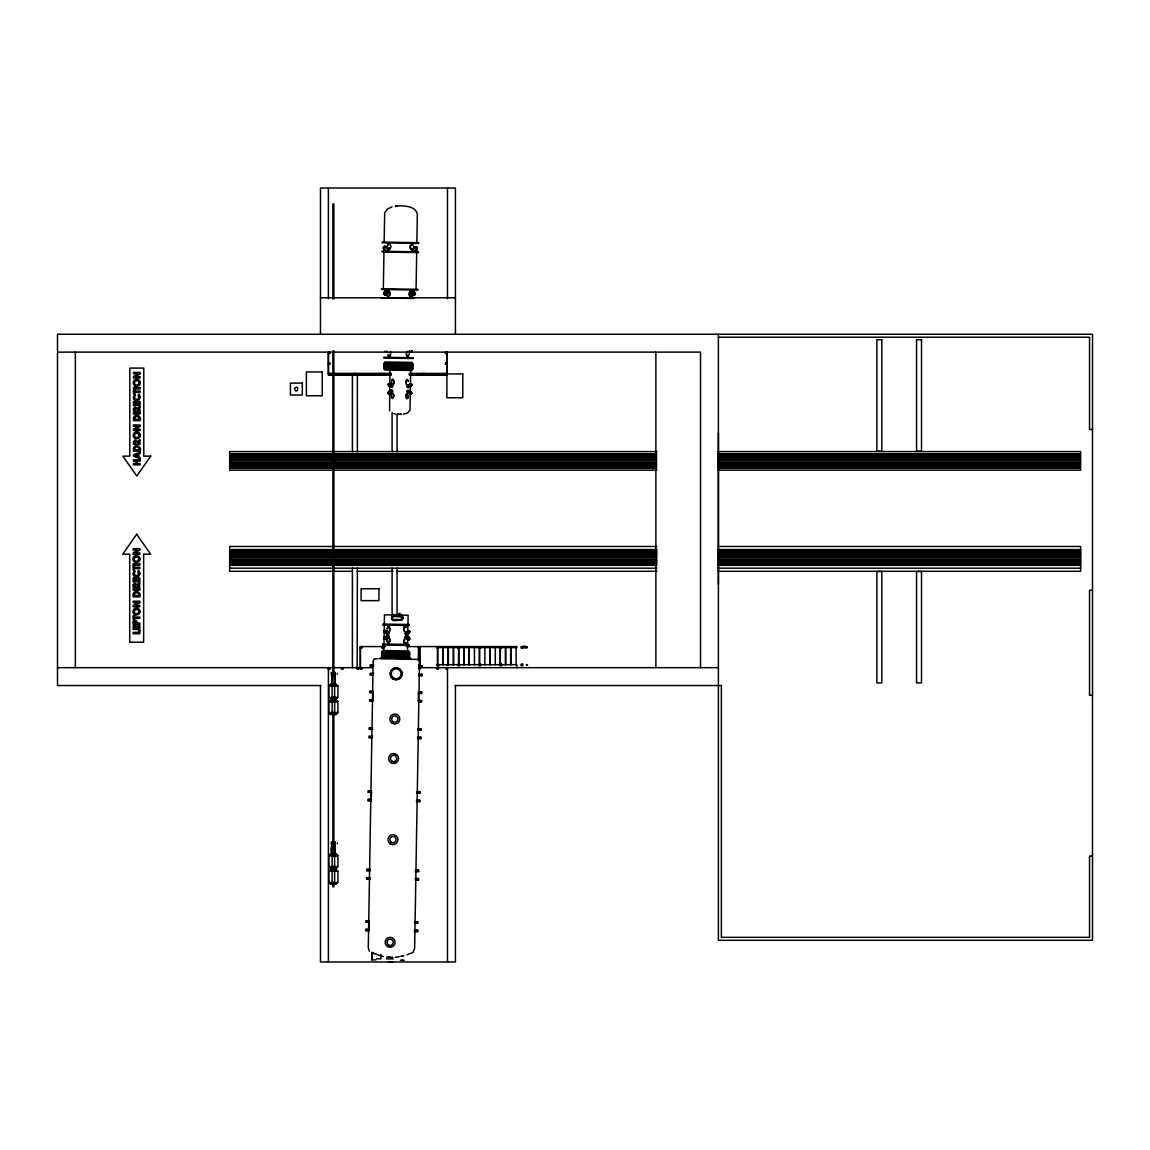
<?xml version="1.0" encoding="UTF-8"?>
<svg xmlns="http://www.w3.org/2000/svg" width="1150" height="1150" viewBox="0 0 1150 1150"><rect width="100%" height="100%" fill="white"/><g stroke="black" fill="none" stroke-linecap="round" stroke-linejoin="round"><path stroke-width="1.5" d="M360.367 667.676L360.367 646.587L385.466 646.587M437.719 664.7L437.719 647.579M438.466 647.579L438.466 646.587L438.466 648.068L436.971 648.068L436.971 646.587M442.923 664.7L442.923 647.579M443.181 664.7L443.181 647.579M448.141 664.7L448.141 647.579M448.385 664.7L448.385 647.579M453.344 664.7L453.344 647.579M453.589 664.7L453.589 647.579M458.562 664.7L458.562 647.579M458.807 664.7L458.807 647.579M463.766 664.7L463.766 647.579M464.011 664.7L464.011 647.579M468.97 664.7L468.97 647.579M469.229 664.7L469.229 647.579M474.433 664.7L474.433 647.579M479.449 664.599L480.154 665.289L479.306 664.944L479.306 647.335L480.154 646.976L479.449 647.68M479.636 664.7L479.651 647.579M484.854 664.7L484.854 647.579M489.814 664.7L489.814 647.579M490.058 664.7L490.058 647.579M495.276 664.7L495.276 647.579M500.236 664.7L500.236 647.579M500.48 664.599L501.184 665.289L500.336 664.944L500.336 647.335L501.184 646.976L500.48 647.68M505.439 664.7L505.439 647.579M505.698 664.7L505.698 647.579M510.658 664.7L510.658 647.579M510.902 664.7L510.902 647.579M516.106 664.7L516.106 647.579M516.853 667.676L516.853 664.7L437.474 664.7L437.474 647.579L516.853 647.579L516.853 646.587L406.511 646.587M387.981 637.071L390.051 639.544L388.858 643.037L387.291 642.102L386.961 639.285M390.037 628.504L389.562 631.58L387.938 632.644M366.577 930.753L366.591 929.272M366.721 922.329L366.735 920.834M367.454 879.161L367.468 877.68M367.598 870.737L367.612 869.242M368.776 800.788L368.805 799.293M368.92 792.35L368.949 790.855M369.854 737.783L369.883 736.288M369.998 729.344L370.027 727.864M370.473 701.069L370.501 699.574M370.616 692.631L370.645 691.15M370.918 674.906L370.947 673.411M371.062 666.468L371.091 664.973M369.107 929.804L369.236 921.869M371.378 796.663L371.45 791.89M373.017 700.12L373.146 692.185M375.878 959.905L371.766 959.833L371.896 952.329L372.945 952.947M371.838 959.833L372.025 952.459M383.338 288.736L383.956 252.022M384.129 242.104L384.704 212.779L387.493 208.984L392.006 206.899M383.856 650.569L384.474 614.848L408.121 615.25L407.503 650.972M389.864 370.099L389.606 410.838M380.909 954.327L380.909 958.856L376.668 958.784M389.936 641.413L389.965 639.271M410.708 370.458L409.975 410.277L407.33 413.094L403.42 414.173M416.07 289.297L416.688 252.583M416.861 242.664L417.349 214.13C415.481 206.008 404.771 205.792 398.044 205.893M418.327 700.896L418.456 692.947M416.933 931.615L416.947 930.12M417.076 923.177L417.091 921.696M417.809 880.023L417.824 878.528M417.953 871.585L417.967 870.104M419.132 801.636L419.161 800.156M419.276 793.198L419.304 791.717M420.21 738.631L420.239 737.15M420.354 730.207L420.382 728.712M420.828 701.931L420.857 700.436M420.972 693.493L421.001 691.998M421.274 675.754L421.302 674.274M421.418 667.316L421.446 665.836M409.213 353.726L407.934 357.348M331.66 712.382L330.395 712.727M332.379 712.439L332.364 712.756A1.509 1.064 -90 0 1 331.516 713.949L330.467 713.949A1.509 1.064 -90 0 1 329.59 712.756L329.561 712.439A2.142 1.509 -90 0 0 331.128 714.61L331.775 714.61A2.142 1.509 -90 0 0 333.299 712.468M334.377 702.133L334.406 701.802A1.509 1.064 90 0 1 335.239 700.623A1.509 1.064 90 0 1 335.757 700.839M336.389 712.554L335.11 712.439M334.276 713.949A1.509 1.064 90 0 1 333.73 713.532A1.509 1.064 90 0 0 334.305 713.949L336.274 713.949A1.509 1.064 90 0 0 337.108 712.756L337.166 712.439A2.142 1.509 90 0 1 335.627 714.61L334.952 714.61A2.142 1.509 90 0 1 333.428 712.468M334.377 856.046L334.406 855.715A1.509 1.064 90 0 1 335.239 854.536A1.509 1.064 90 0 1 335.915 854.953M335.11 856.175L336.404 856.175M391.287 394.507L391.402 397.598L392.639 398.619L394.148 395.37L392.351 392.351M408.106 395.629L407.732 397.584M408.494 395.614L407.948 398.403L406.496 398.734L405.648 394.752L407.747 392.897M389.146 384.804L390.626 386.529M331.876 675.151L332.019 684.034L331.876 675.151L334.851 675.151M334.305 675.151L335.196 675.151M334.65 675.151L334.851 683.934M331.89 853.516C335.685 829.926 326.068 857.656 334.851 853.473M334.305 844.689L335.196 844.689M406.137 642.606L405.246 644.532L403.952 643.598L404.628 638.926M335.124 702.003L336.418 702.003M406.496 380.837L406.338 383.007M406.022 642.447L405.217 644.187L404.096 643.31M387.004 628.705L388.01 626.635L389.62 627.167L389.433 631.336M387.147 628.834L388.053 626.98L389.476 627.454M406.927 351.196L406.209 354.646L407.201 357.291M331.617 866.554L330.395 866.64M336.375 866.64L335.168 866.64M390.209 354.703L388.772 355.925M421.403 373.793L421.403 374.584M422.194 374.584L422.194 373.793M361.459 668.768L360.769 668.064L361.675 668.969M387.32 245.353L387.866 244.145L389.721 243.843L391 246.244L390.094 249.205L388.125 249.593M387.723 245.755L388.125 244.864M393.544 396.506L392.092 397.555M390.267 247.581L388.801 249.033M333.888 843.741C334.161 841.038 331.329 844.617 333.888 843.741L333.859 712.971M410.521 246.129L411.039 245.252M393.645 383.194L392.668 384.229M334.751 853.573L334.679 844.689L331.904 844.689M404.599 638.566L403.521 642.332M410.809 385.882L409.659 386.759M404.469 625.945L403.506 629.309L404.599 631.637M412.677 248.946L411.312 249.234L410.392 247.293M408.437 355.954L407.416 356.241L406.726 354.401M375.834 953.982L374.914 953.738M407.919 385.092L406.396 384.689L405.749 381.671L406.784 379.299L408.652 380.765M388.082 291.324L387.464 291.697A2.573 1.567 -89 0 0 386.961 294.874M411.226 290.878L410.133 291.381A3.536 2.803 -89 0 0 409.256 295.723L411.125 297.146L412.591 295.78A3.536 2.156 -89 0 0 412.059 291.41M411.211 291.726L410.421 292.086A2.573 2.041 -89 0 0 409.774 295.262M390.598 390.899L389.347 392.783M330.539 701.658L331.646 702.003M330.539 855.571L331.66 856.089M419.118 665.433L419.118 664.441M419.118 668.912L419.118 667.92M526.973 646.774C527.534 649.261 526.829 644.474 521.87 646.774M406.999 954.788L412.979 952.416L414.632 948.448L419.52 661.394L417.407 659.381L379.974 658.734M411.757 296.082L410.349 296.053M410.866 290.231L413.109 290.274M400.861 956.369L401.522 956.196M401.465 956.211L402.96 955.88M387.996 296.757L389.893 295.392A3.536 2.803 -89 0 0 389.16 291.022L387.248 290.993A3.536 2.156 -89 0 0 386.357 293.796M402.931 955.894L403.837 955.65M394.622 762.191L395.528 761.961M390.037 946.234L391.503 945.875M404.714 625.974L406.079 627.613M334.305 683.934L335.196 683.934L335.326 672.52L331.401 672.52L331.401 675.05M393.53 615.997C384.359 626.52 419.621 615.667 393.53 615.997A1.984 1.984 0 0 0 391.503 617.952A1.984 1.984 0 0 0 393.458 619.965M387.996 632.284L388.757 632.155M396.994 206.238L397.224 206.022M392.366 379.974L393.789 380.995M395.284 957.318L399.251 956.742M397.21 206.195L395.327 206.411L397.196 206.022M334.535 698.352L334.305 698.309A1.509 1.064 90 0 1 333.529 697.418A1.509 1.064 90 0 0 334.276 698.309L336.303 698.309M331.617 700.58L330.424 700.623A1.509 1.064 -90 0 0 329.59 701.802L329.604 702.133A2.142 1.509 -90 0 1 330.798 699.991A6.799 4.801 -90 0 1 332.034 699.991A2.142 1.509 -90 0 1 333.256 702.104M334.305 700.623A1.509 1.064 90 0 0 333.931 700.839A1.509 1.064 90 0 1 334.276 700.623L336.303 700.623A1.509 1.064 90 0 1 337.137 701.802L337.166 702.133A2.142 1.509 90 0 0 335.886 699.991A6.799 4.801 90 0 0 334.65 699.991M335.211 854.536L336.303 854.536A1.509 1.064 90 0 1 337.137 855.715L337.166 856.046A2.142 1.509 90 0 0 335.886 853.918A6.799 4.801 90 0 0 334.693 853.918L334.305 853.473M334.276 867.862A1.509 1.064 90 0 1 333.888 867.632A1.509 1.064 90 0 0 334.305 867.862L335.34 867.862A1.509 1.064 90 0 0 335.728 867.632M329.647 871.068A1.509 1.064 -90 0 1 330.424 870.162L331.516 870.162A1.509 1.064 -90 0 1 332.293 871.068M335.139 870.133L336.303 870.162A1.509 1.064 90 0 1 337.079 871.068M334.276 883.488A1.509 1.064 90 0 1 333.5 882.582A1.509 1.064 90 0 0 334.305 883.488L336.303 883.488M396.348 206.123L395.974 206.166M399.855 414.244L400.861 414.216M399.841 414.431L401.221 414.216M398.978 613.453L400.257 613.439M398.949 615.092L400.272 615.077M401.767 960.322L403.046 960.307M320.462 297.793L455.429 297.793M718.391 337.223L1089.524 337.223L1089.524 429.511L1092.5 429.511M57.5 352.116L655.629 352.116M328.411 353.596L329.892 353.596L329.892 352.116M446.991 353.596L445.496 353.596L445.496 352.116M328.411 362.782L329.892 362.782L329.892 364.262L328.411 364.262M446.991 362.782L445.496 362.782L445.496 364.262L446.991 364.262M328.411 373.362L391.287 373.362M409.256 373.362L446.991 373.448L446.991 352.116L446.991 374.929L409.256 374.929M391.287 374.684L328.411 374.684L328.411 352.116L328.411 374.929L391.287 374.929M409.256 374.684L446.991 374.684M656.952 451.591L229.669 451.591L229.669 470.206L656.952 470.206M717.988 451.591L1080.641 451.591L1080.641 470.206L717.988 470.206M229.669 453.732L656.707 453.732M717.715 453.732L1080.152 453.732L1080.152 460.216L717.715 460.216M229.669 455.127L656.707 455.127M717.715 455.127L1080.152 455.127M229.669 456.234L656.707 456.234M717.715 456.234L1080.152 456.234M229.669 457.643L656.707 457.643M717.715 457.643L1080.152 457.643M229.669 458.735L656.707 458.735M717.715 458.735L1080.152 458.735M229.669 460.216L656.707 460.216M229.669 461.854L656.707 461.854M717.715 461.854L1080.152 461.854L1080.152 468.323L717.715 468.323M229.669 463.249L656.707 463.249M717.715 463.249L1080.152 463.249M229.669 464.341L656.707 464.341M717.715 464.341L1080.152 464.341M229.669 465.75L656.707 465.75M717.715 465.75L1080.152 465.75M229.669 466.857L656.707 466.857M717.715 466.857L1080.152 466.857M229.669 468.323L656.707 468.323M656.952 546.48L229.669 546.48L229.669 571.291L351.756 571.291M717.988 546.48L1080.641 546.48L1080.641 571.291L717.988 571.291M229.669 549.585L656.952 549.585M717.988 549.585L1080.641 549.585M229.669 550.764L656.952 550.764M717.988 550.764L1080.641 550.764M229.669 552.158L656.952 552.158M717.988 552.158L1080.641 552.158M229.669 553.265L656.952 553.265M717.988 553.265L1080.641 553.265M229.669 554.674L656.952 554.674M717.988 554.674L1080.641 554.674M229.669 555.766L656.952 555.766M717.988 555.766L1080.641 555.766M229.669 557.247L656.952 557.247M717.988 557.247L1080.641 557.247M229.669 558.886L656.952 558.886M717.988 558.886L1080.641 558.886M229.669 560.28L656.952 560.28M717.988 560.28L1080.641 560.28M229.669 561.372L656.952 561.372M717.988 561.372L1080.641 561.372M229.669 562.781L656.952 562.781M717.988 562.781L1080.641 562.781M229.669 563.888L656.952 563.888M717.988 563.888L1080.641 563.888M229.669 565.354L656.952 565.354M717.988 565.354L1080.641 565.354M229.669 568.186L656.952 568.186M717.988 568.186L1080.641 568.186M357.132 571.291L393.041 571.291M396.635 571.291L656.952 571.291M1092.5 590.266L1089.524 590.266L1089.524 695.319L1092.5 695.319M521.87 647.881L526.973 647.881M360.367 648.068L361.862 648.068L361.862 646.587M419.851 648.068L418.37 648.068L418.37 646.587M438.466 665.692L436.971 665.692L436.971 664.197L438.466 664.197L438.466 669.156L436.971 669.156L436.971 667.676M57.5 667.676L372.844 667.676M418.945 667.676L718.391 667.676M328.411 669.156L329.892 669.156L329.892 667.676M447.479 669.156L445.999 669.156L445.999 667.676M331.401 672.923L335.326 672.923M331.401 674.633L335.326 674.633M330.884 683.962L335.843 683.962M331.617 684.954L332.451 684.997A1.509 1.064 -90 0 1 333.227 685.889M320.706 685.529L57.5 685.529L57.5 334.248L1092.5 334.248L1092.5 940.312L718.391 940.312L718.391 334.248M455.184 685.529L721.366 685.529L721.366 937.336L1089.524 937.336L1089.524 856.074L1092.5 856.074M331.617 698.352L332.451 698.309A1.509 1.064 -90 0 0 333.198 697.418M330.884 699.344L335.843 699.344M330.97 700.839A1.509 1.064 -90 0 1 331.358 700.623L332.451 700.623A1.509 1.064 -90 0 1 332.839 700.839M331.401 842.461L335.326 842.461M331.401 844.186L335.326 844.186M330.884 853.501L335.843 853.501M332.062 867.704L334.664 867.704M331.631 868.135L335.096 868.135M330.884 868.883L335.843 868.883M331.617 870.133L332.451 870.162A1.509 1.064 -90 0 1 333.227 871.068M331.617 883.516L332.451 883.488A1.509 1.064 -90 0 0 333.198 882.582M382.217 242.075L418.772 242.693M382.202 242.822L418.758 243.441M382.073 251.246L418.6 251.879M382.059 251.994L418.586 252.612M381.441 288.707L417.967 289.326M381.426 289.455L417.953 290.073M381.268 297.879L413.713 298.439M383.798 357.276L413.281 357.779M383.784 358.024L413.267 358.527M384.934 361.934L411.988 362.394M384.919 362.782L411.973 363.242M384.143 363.026L412.735 363.515M384.143 363.141L412.735 363.63M386.673 363.544L412.002 363.975M384.129 363.745L412.721 364.234M384.129 363.874L412.721 364.349M384.848 364.234L405.202 364.579M384.114 364.464L412.706 364.952M384.114 364.593L412.706 365.067M384.833 364.952L411.973 365.427M384.1 365.183L412.706 365.671M384.1 365.312L412.706 365.786M394.881 365.844L411.973 366.146M384.086 365.901L412.692 366.39M384.086 366.031L412.692 366.505M384.804 366.39L410.133 366.821M384.071 366.62L412.677 367.109M384.071 366.749L412.677 367.238M384.79 367.123L411.944 367.583M384.057 367.339L412.663 367.827M384.057 367.468L412.663 367.957M384.776 367.842L391.575 367.827M401.868 368L411.93 368.302M384.043 368.058L412.663 368.546M384.043 368.187L412.649 368.676M384.761 368.561L411.93 369.021M384.028 368.776L412.649 369.265M384.028 368.906L412.649 369.394M384.819 369.164L411.858 369.624M384.804 370.012L411.844 370.473M392.797 614.617L401.724 614.776M396.635 615.437L397.584 615.451M382.864 624.062L409.4 624.522M382.849 625.054L409.386 625.514M382.533 644.029L409.069 644.489M382.504 645.021L409.055 645.481M382.389 650.541L408.983 651.001M382.361 651.791L408.969 652.237M409.659 652.481L381.656 652.007L409.659 652.596M382.26 652.337L409.055 652.798M381.642 652.769L409.659 653.243M382.246 652.984L408.595 653.43L382.246 653.099M381.628 653.416L409.644 653.89M382.231 653.631L409.041 654.091M381.628 653.947L409.63 654.422M381.613 654.062L409.63 654.537M382.217 654.408L409.026 654.738M381.613 654.594L409.616 655.069L381.613 654.709M382.202 655.04L409.012 655.5M381.599 655.356L409.616 655.831M382.202 655.572L408.997 656.032M381.584 655.888L409.601 656.363L381.584 656.003M382.648 656.348L408.983 656.794M409.587 657.009L381.584 656.535L409.587 657.124M382.634 656.995L408.983 657.441M381.57 657.182L409.573 657.656M395.571 657.757L408.868 657.987M379.989 658.001L411.139 658.533M378.163 658.706L374.282 658.864L373.161 660.617L368.287 947.658L369.366 951.251M373.764 665.016L370.171 664.959L370.142 666.454L373.736 666.511M418.772 665.793L422.366 665.85L422.338 667.331L418.744 667.273M373.621 673.454L370.027 673.397L369.998 674.878L373.592 674.949M418.629 674.216L422.223 674.288L422.194 675.769L418.6 675.711M373.319 691.193L369.725 691.136L369.696 692.616L373.29 692.674M418.327 691.955L421.921 692.012L421.892 693.508L418.298 693.45M373.175 699.631L369.581 699.559L369.552 701.054L373.146 701.112M418.183 700.393L421.777 700.451L421.748 701.946L418.154 701.874M372.686 727.907L369.107 727.835L369.078 729.33L372.672 729.387M417.709 728.669L421.288 728.726L421.274 730.221L417.68 730.149M372.543 736.331L368.963 736.273L368.934 737.768L372.528 737.826M417.565 737.107L421.144 737.164L421.13 738.645L417.536 738.587M371.622 790.913L368.029 790.841L368 792.336L371.594 792.393M416.631 791.674L420.224 791.732L420.196 793.227L416.602 793.155M371.479 799.336L367.885 799.279L367.856 800.774L371.45 800.831M416.487 800.098L420.081 800.17L420.052 801.651L416.458 801.593M370.286 869.285L366.692 869.227L366.678 870.723L370.257 870.78M415.294 870.061L418.887 870.119L418.859 871.599L415.279 871.542M370.142 877.723L366.548 877.666L366.534 879.146L370.113 879.204M415.15 878.485L418.744 878.542L418.729 880.038L415.136 879.98M369.409 920.877L365.815 920.819L365.801 922.314L369.38 922.372M414.417 921.653L418.011 921.711L417.982 923.191L414.402 923.134M369.265 929.315L365.671 929.258L365.657 930.738L369.236 930.81M414.273 930.077L417.867 930.149L417.838 931.629L414.259 931.572M392.912 957.461L392.121 957.389M386.472 958.812L393.156 958.928M400.43 960.236L404.326 960.307M388.298 961.903L392.538 961.975M390.425 957.289L392.207 957.389M388.729 957.202L390.468 957.289M398.029 414.144L399.294 414.431M398.719 414.374L397.613 414.287M389.045 957.202L386.616 957.03M335.369 854.536L334.305 854.536A1.509 1.064 90 0 0 333.759 854.953M335.239 867.862L336.274 867.862A1.509 1.064 90 0 0 337.108 866.669M388.024 637.416L388.801 637.531M412.131 250.283L410.205 248.889L409.989 245.741L412.677 244.231L413.641 246.632M393.746 413.598L395.643 414.043M383.381 956.469L375.705 954.256M374.943 953.767L372.902 952.933M387.981 296.757L386.558 295.349M392.524 393.3L393.645 395.384M389.16 357.018L390.669 355.235L390.511 351.613M407.589 393.746L406.122 395.039L406.712 397.814M411.369 291.755A1.984 1.222 51.9 0 0 413.583 294.386A1.984 1.222 51.9 0 0 413.799 291.798A1.984 1.222 51.9 0 0 411.369 291.755L411.815 292.114A2.573 1.567 -89 0 1 412.217 295.306M407.56 380.118L408.279 381.239M418.557 659.985L418.701 646.933M419.491 647.723L419.664 664.944M410.262 391.776L410.881 392.768M391.906 384.445L393.357 384.848L394.393 382.102L392.926 378.896L391.676 379.96L391.503 383.079M387.838 248.041L388.326 248.831M388.599 356.974L387.852 354.344M389.462 638.322L389.476 642.088L388.039 642.577L387.104 640.708M404.067 630.559L404.685 625.629L406.223 627.483M334.377 712.439L334.406 712.756A1.509 1.064 90 0 0 335.211 713.949M332.379 702.133L332.364 701.802A1.509 1.064 -90 0 0 331.516 700.623M332.379 856.046L332.364 855.715A1.509 1.064 -90 0 0 331.516 854.536L330.424 854.536A1.509 1.064 -90 0 0 329.59 855.715L329.604 856.046A2.142 1.509 -90 0 1 330.798 853.918A6.799 4.801 -90 0 1 332.077 853.918L331.976 844.244L331.976 853.918A2.142 1.509 -90 0 1 333.299 856.017M718.434 432.989L718.434 584.876M700.523 667.676L700.523 352.116L655.874 352.116L655.874 667.676M501.573 646.587L501.573 648.068L500.092 648.068L500.092 646.587M480.542 646.587L480.542 648.068L479.047 648.068L479.047 646.587M459.497 646.587L459.497 648.068L458.016 648.068L458.016 646.587M455.429 334.248L455.429 188.025L320.462 188.025L320.462 334.248M455.429 685.529L455.429 961.975L320.462 961.975L320.462 685.529M447.479 188.025L447.479 298.598M447.479 667.676L447.479 961.975M445.496 373.448L445.496 374.929M424.637 373.448L424.637 374.929M423.157 373.448L423.157 374.929M419.851 646.587L419.851 669.156M418.557 646.774L418.557 659.079M397.066 414.287L397.066 451.591M397.066 568.186L397.066 616.156M392.107 412.505L392.107 451.591M392.107 568.186L392.107 616.156M383.482 646.587L383.482 648.068L382.001 648.068L382.001 646.587M381.426 373.448L381.426 374.929M379.931 373.448L379.931 374.929M361.862 667.676L361.862 669.156L360.367 669.156L360.367 646.587M358.642 667.676L358.642 669.156L357.147 669.156L357.377 568.186M357.363 375.202L357.377 451.591M355.666 373.448L355.666 374.929M354.171 373.448L354.171 374.929M352.403 375.202L352.403 451.591M352.403 568.186L352.403 667.676M343.016 667.676L343.016 669.156L341.521 669.156L341.521 667.676M337.309 673.411L337.309 674.13M337.309 842.95L337.309 843.683M335.096 697.116L335.096 698.596M334.621 685.788L334.664 698.165M334.621 701.414L334.621 713.144M334.621 855.341L334.621 867.057M334.621 870.967L334.621 882.682M334.248 674.705L334.248 684.379M334.248 844.244L334.248 853.918M333.859 298.957L333.859 203.967L332.868 203.967L332.868 298.957M333.859 350.937L333.859 675.337M333.859 696.842L333.859 700.422M333.859 867.114L333.859 870.694M333.859 883.243L333.859 886.822L332.868 886.822L332.868 883.243M332.868 350.937L332.868 675.337M332.868 696.842L332.868 700.422M332.868 712.971L332.868 843.812M332.868 867.114L332.868 870.694M332.479 674.705L332.479 684.379M332.479 844.244L332.479 853.918M332.106 685.788L332.106 697.518M332.106 701.414L332.106 713.144M332.106 855.341L332.106 867.057M332.106 870.967L332.106 882.682M331.631 854.249L331.631 855.744M331.401 844.589L331.401 842.059L335.326 842.059L334.751 853.918A2.142 1.509 90 0 0 333.471 856.017M329.892 373.448L329.892 374.929M328.411 188.025L328.411 298.598M328.411 667.676L328.411 961.975M75.368 352.116L75.368 667.676M412.275 351.124A2.645 1.107 28.3 0 1 409.314 351.081A2.113 0.877 28.3 0 0 411.614 351.411M412.059 351.023A2.645 1.107 28.3 0 1 409.184 351.325M390.986 387.018A2.645 1.251 33.5 0 1 388.456 385.077A2.645 1.251 33.5 0 1 388.988 383.611M390.899 386.702A2.113 1.006 33.5 0 1 388.872 385.149A2.113 1.006 33.5 0 1 389.289 383.971M409.601 384.574A2.113 1.006 -31.6 0 1 411.369 384.661A2.113 1.006 -31.6 0 1 410.449 386.328M387.334 351.239A2.645 1.107 -26.3 0 1 385.063 351.21M389.419 292.618A2.573 2.041 -89 0 1 389.39 294.918M412.289 351.382A2.645 1.107 28.3 0 1 411.125 351.957M411.815 351.181A2.113 0.877 28.3 0 1 410.881 351.641M329.619 866.381A2.142 1.509 -90 0 0 331.128 868.523L331.775 868.523A2.142 1.509 -90 0 0 333.299 866.381M332.796 867.632A1.509 1.064 -90 0 1 332.422 867.862L330.467 867.862A1.509 1.064 -90 0 1 329.59 866.669M332.364 866.669A1.509 1.064 -90 0 1 331.516 867.862L331.387 867.862A1.509 1.064 -90 0 1 330.97 867.632M332.997 854.953A1.509 1.064 -90 0 0 332.451 854.536L331.358 854.536A1.509 1.064 -90 0 0 330.812 854.953M333.428 866.381A2.142 1.509 90 0 0 334.952 868.523L335.627 868.523A2.142 1.509 90 0 0 337.151 866.381M335.211 867.862A1.509 1.064 90 0 1 334.363 866.669M329.647 871.226A2.142 1.509 -90 0 1 330.841 869.544A6.799 4.801 -90 0 1 332.034 869.544A2.142 1.509 -90 0 1 333.227 871.226M329.647 882.424A2.142 1.509 -90 0 0 331.128 884.149L331.775 884.149A2.142 1.509 -90 0 0 333.27 882.424M332.293 882.582A1.509 1.064 -90 0 1 331.516 883.488L330.467 883.488A1.509 1.064 -90 0 1 329.647 882.582M334.65 869.544A6.799 4.801 90 0 1 335.886 869.544A2.142 1.509 90 0 1 337.079 871.226M333.5 871.226A2.142 1.509 90 0 1 334.693 869.544M333.471 882.424A2.142 1.509 90 0 0 334.952 884.149L335.627 884.149A2.142 1.509 90 0 0 337.108 882.424M337.051 882.582A1.509 1.064 90 0 1 336.274 883.488M334.463 871.068A1.509 1.064 90 0 1 335.239 870.162M333.529 871.068A1.509 1.064 90 0 1 334.118 870.248M335.211 883.488A1.509 1.064 90 0 1 334.434 882.582M329.647 686.047A2.142 1.509 -90 0 1 330.841 684.365A6.799 4.801 -90 0 1 332.077 684.365L331.804 674.748L331.976 684.379A2.142 1.509 -90 0 1 333.27 686.047M329.734 697.662A2.142 1.509 -90 0 0 331.128 698.984L331.775 698.984A2.142 1.509 -90 0 0 333.141 697.662M332.293 697.418A1.509 1.064 -90 0 1 331.516 698.309L330.467 698.309A1.509 1.064 -90 0 1 329.647 697.418M332.293 685.889A1.509 1.064 -90 0 0 331.516 684.997L330.424 684.997A1.509 1.064 -90 0 0 329.647 685.889M334.65 684.365A6.799 4.801 90 0 1 335.886 684.365A2.142 1.509 90 0 1 337.079 686.047M333.5 686.047A2.142 1.509 90 0 1 334.693 684.365M333.558 697.662A2.142 1.509 90 0 0 334.952 698.984L335.627 698.984A2.142 1.509 90 0 0 336.993 697.662M337.051 697.418A1.509 1.064 90 0 1 336.274 698.309M337.079 685.889A1.509 1.064 90 0 0 336.303 684.997L335.239 684.997A1.509 1.064 90 0 0 334.463 685.889M333.529 685.889A1.509 1.064 90 0 1 334.118 685.084M335.211 698.309A1.509 1.064 90 0 1 334.434 697.418M332.968 713.532A1.509 1.064 -90 0 1 332.422 713.949L331.387 713.949A1.509 1.064 -90 0 1 330.812 713.532M333.471 702.089A2.142 1.509 90 0 1 334.693 699.991M335.886 713.532A1.509 1.064 90 0 1 335.34 713.949M400.962 616.127A1.984 1.984 0 0 1 402.917 618.139A1.984 1.984 0 0 1 400.89 620.094M385.537 632.514A2.099 1.006 33.3 0 1 385.768 630.732A2.099 1.006 33.3 0 1 388.513 632.773A2.099 1.006 33.3 0 1 386.414 633.161M408.164 638.839A1.854 0.891 35.8 0 1 407.488 638.811M408.006 637.301A1.854 0.891 35.8 0 1 408.466 637.977M408.954 638.322A2.616 1.265 35.8 0 1 407.574 639.501M407.258 636.511A2.616 1.265 35.8 0 1 408.308 637.373M408.796 638.538A2.616 1.265 35.8 0 1 407.416 639.716M408.451 639.069A2.099 1.006 35.8 0 1 408.034 639.414M408.394 638.71A1.854 0.891 35.8 0 1 407.359 638.983M408.221 633.262A1.854 0.891 -31.4 0 1 407.445 633.808A2.616 1.265 -31.4 0 0 408.394 632.989M407.819 631.724A1.854 0.891 -31.4 0 1 408.839 632.069M407.963 631.048A2.616 1.265 -31.4 0 1 409.4 631.911A2.616 1.265 -31.4 0 1 407.431 633.995M407.819 630.804A2.616 1.265 -31.4 0 1 409.113 632.098M407.646 631.149A2.099 1.006 -31.4 0 1 408.681 632.169M384.517 638.423A1.854 0.92 -32.9 0 1 384.804 636.812M385.034 639.156A2.616 1.308 -32.9 0 1 384.517 636.841M384.244 639.328A2.616 1.308 -32.9 0 1 384.661 637.057M384.603 638.983A2.099 1.049 -32.9 0 1 384.934 637.172M384.632 638.595A1.854 0.92 -32.9 0 1 384.919 636.999M384.431 632.198A1.854 0.862 34.1 0 1 384.675 631.336M384.632 632.788A2.616 1.222 34.1 0 1 384.287 630.646M384.776 632.558A2.616 1.222 34.1 0 1 384.431 630.416M384.503 631.738A2.099 0.978 34.1 0 1 384.79 630.761M384.56 632.011A1.854 0.862 34.1 0 1 384.804 631.149M135.053 385.94A3.436 3.436 0 0 1 134.061 385.034L133.731 384.675A3.68 3.68 0 0 1 133.285 383.338C132.408 377.933 141.479 378.249 140.199 383.597A3.436 3.436 0 0 1 139.236 385.451L136.289 386.457A3.321 3.321 0 0 1 134.996 385.997M328.411 668.021L328.411 668.969L328.411 668.021M408.322 391.331L410.794 392.955L408.322 391.331M133.472 408.667L133.429 411.067L140.099 411.067L140.099 409.731L137.281 409.731L140.099 408.049L140.099 406.597L137.138 408.25L134.78 406.999L133.472 408.667M133.472 441.816L133.429 444.216L140.099 444.216L140.099 442.879L137.281 442.764L140.099 441.198L140.099 439.746L137.138 441.399L134.78 440.148L133.472 441.816M133.184 584.904L133.127 587.291L139.811 587.291L139.811 585.968L136.979 585.968L139.811 584.286L139.811 582.834L136.836 584.488L134.478 583.237L133.184 584.904M133.184 622.035L133.127 624.421L139.811 624.421L139.811 623.084L136.979 623.084C137.914 620.353 133.429 619.074 133.184 622.035M526.47 664.7L527.476 665.189L526.47 664.7M134.679 418.312L134.651 419.333L138.862 419.333C139.984 416.329 134.909 415.308 134.679 418.312M134.679 448.744L134.651 449.765L138.862 449.765C139.984 446.761 134.909 445.74 134.679 448.744M134.392 594.536L134.363 595.556L138.575 595.556C139.682 592.552 134.607 591.531 134.392 594.536M134.406 622.193C135.168 625.456 136.505 619.951 134.406 622.193M133.515 417.752L133.429 420.641L140.099 420.641C142.384 415.84 134.607 412.749 133.515 417.752M133.515 448.198L133.429 451.088L140.099 451.088C142.384 446.286 134.607 443.181 133.515 448.198M133.228 593.989L133.127 596.879L139.811 596.879C142.097 592.077 134.306 588.987 133.228 593.989M332.709 673.627C333.629 676.186 334.65 671.729 332.709 673.627M139.035 382.849L138.187 384.689L136.304 385.106A2.127 2.127 0 0 1 135.154 384.488C132.25 381.397 138.934 378.58 139.035 382.849M139.035 435.376L138.187 437.216L136.304 437.647A2.127 2.127 0 0 1 135.154 437.029C132.25 433.924 138.934 431.121 139.035 435.376M138.748 559.072L137.885 560.913L136.016 561.344A2.127 2.127 0 0 1 134.852 560.726C131.948 557.621 138.632 554.817 138.748 559.072M138.748 611.613L137.885 613.453L136.016 613.884A2.127 2.127 0 0 1 134.852 613.266C131.948 610.161 138.632 607.358 138.748 611.613M140.271 397.138L139.279 399.798A3.234 3.234 0 0 1 137.497 400.761L135.815 400.717A3.191 3.191 0 0 1 134.277 399.783L133.731 399.007A3.91 3.91 0 0 1 133.285 397.613L134.593 394.091L135.441 395.011L134.536 397.627A2.286 2.286 0 0 0 135.139 398.82L137.382 399.424A2.127 2.127 0 0 0 138.748 398.346L138.086 395.011L138.992 394.119L140.271 397.138M139.969 573.376L138.992 576.035A3.234 3.234 0 0 1 137.195 576.998L135.513 576.941A3.191 3.191 0 0 1 133.989 576.021L133.429 575.244A3.91 3.91 0 0 1 132.998 573.85L134.306 570.314L135.154 571.248L134.234 573.85A2.286 2.286 0 0 0 134.852 575.058L137.094 575.661A2.127 2.127 0 0 0 138.46 574.583L137.799 571.248L138.69 570.342L139.969 573.376M140.271 435.376L140.199 436.137A3.436 3.436 0 0 1 139.236 437.992L136.289 438.998A3.436 3.436 0 0 1 134.061 437.561L133.731 437.216A3.68 3.68 0 0 1 133.285 435.864C132.408 431.02 140.516 430.416 140.271 435.376M139.969 559.072L139.912 559.834A3.436 3.436 0 0 1 138.934 561.689L136.002 562.695A3.321 3.321 0 0 1 134.708 562.235A3.436 3.436 0 0 1 133.759 561.258L133.429 560.913A3.68 3.68 0 0 1 132.998 559.561C132.106 554.717 140.228 554.113 139.969 559.072M139.969 611.613L139.912 612.361A3.436 3.436 0 0 1 138.934 614.215L136.002 615.221A3.436 3.436 0 0 1 133.759 613.798L133.429 613.439A3.68 3.68 0 0 1 132.998 612.102C132.106 607.243 140.228 606.639 139.969 611.613M446.904 665.102L447.882 665.289L446.933 665.016M134.737 408.638C134.895 412.045 137.181 407.1 134.737 408.638M134.737 441.801C134.895 445.194 137.181 440.249 134.737 441.801M134.435 584.876C134.593 588.283 136.893 583.323 134.435 584.876M294.457 388.556C296.887 396.146 300.351 383.209 294.457 388.556M332.997 673.627L333.73 673.929L332.997 673.627M332.997 843.166L333.73 843.467L332.997 843.166M389.103 391.92C390.137 394.809 393.084 388.412 389.103 391.92M328.799 352.504L329.504 353.208L328.799 352.504M328.799 363.17L329.504 363.874L328.799 363.17M328.799 373.836L329.504 374.541L328.799 373.836M354.559 373.836L355.264 374.541L354.559 373.836M380.334 373.836L381.038 374.541L380.334 373.836M423.545 373.836L424.249 374.541L423.545 373.836M445.898 352.504L446.603 353.208L445.898 352.504M445.898 363.17L446.603 363.874L445.898 363.17M445.898 373.836L446.603 374.541L445.898 373.836M328.799 668.064L329.504 668.768L328.799 668.064M341.924 668.064L342.628 668.768L341.924 668.064M360.769 646.976L361.459 647.68L360.769 646.976M357.535 668.064L358.239 668.768L357.535 668.064M382.389 646.976L383.094 647.68L382.389 646.976M418.758 646.976L419.463 647.68L418.758 646.976M437.374 646.976L438.064 647.68L437.374 646.976M437.374 664.599L438.064 665.289L437.374 664.599M437.374 668.064L438.064 668.768L437.374 668.064M446.387 668.064L447.091 668.768L446.387 668.064M458.404 646.976L459.109 647.68L458.404 646.976M458.404 664.599L459.109 665.289L458.404 664.599M521.525 646.976L522.229 647.68L521.525 646.976M521.525 664.599L522.229 665.289L521.525 664.599M389.217 384.704L391.46 386.544L389.217 384.704M408.71 385.839C408.408 389.232 413.238 382.821 408.71 385.839M150.751 456.133L136.807 476.028L122.863 456.133L129.835 456.133L129.835 368.086L143.779 368.086L143.779 456.133L150.751 456.133M136.678 534.261L122.734 554.156L129.706 554.156L129.706 642.203L143.649 642.203L143.649 554.156L150.621 554.156L136.678 534.261M140.099 373.692L135.729 376.668L140.099 376.668L140.099 377.991L133.429 377.991L133.429 376.726L137.813 373.75L133.429 373.75L133.429 372.413L140.099 372.413L140.099 373.692M140.099 426.233L135.729 429.209L140.099 429.209L140.099 430.531L133.429 430.531L133.429 429.266L137.813 426.276L133.429 426.276L133.429 424.954L140.099 424.954L140.099 426.233M139.811 549.93L135.427 552.906L139.811 552.906L139.811 554.228L133.127 554.228L133.127 552.949L137.526 549.973L133.127 549.973L133.127 548.651L139.811 548.651L139.811 549.93M139.811 602.456L135.427 605.432L139.811 605.432L139.811 606.769L133.127 606.769L133.127 605.489L137.526 602.514L133.127 602.514L133.127 601.191L139.811 601.191L139.811 602.456M137.482 454.523L135.197 455.457L137.482 456.392L137.482 454.523M140.099 452.108L133.429 454.796L133.429 456.133L140.099 458.821L140.099 457.441L138.733 456.881L138.733 454.034L140.099 453.488L140.099 452.108M387.507 289.469L386.228 289.814A3.163 1.941 -49.9 0 0 383.884 293.911A3.163 1.941 -49.9 0 0 387.306 293.969A3.163 1.941 -49.9 0 0 388.47 289.857L387.507 289.469M881.82 339.724L876.861 339.724L876.861 451.116L881.82 451.116L881.82 339.724M921.509 339.724L916.55 339.724L916.55 451.116L921.509 451.116L921.509 339.724M322.244 371.953L306.374 371.953L306.374 395.772L322.244 395.772L322.244 371.953M462.774 373.937L446.89 373.937L446.89 397.756L462.774 397.756L462.774 373.937M302.321 383.122L290.418 383.122L290.418 395.025L302.321 395.025L302.321 383.122M140.099 387.636L133.429 387.636L133.429 388.944L140.099 388.944L140.099 387.636M134.679 389.764L133.429 389.764L133.429 393.616L134.679 393.616L134.679 392.38L140.099 392.38L140.099 391.029L134.679 391.029L134.679 389.764M134.665 401.724L133.429 401.724L133.429 405.519L140.099 405.519L140.099 401.724L138.848 401.724L138.848 404.211L137.094 404.211L137.094 401.724L135.873 401.724L135.873 404.211L134.665 404.211L134.665 401.724M140.099 412.649L133.429 412.649L133.429 413.957L140.099 413.957L140.099 412.649M140.099 459.856L133.429 459.856L133.429 461.193L135.944 461.193L135.944 463.522L133.429 463.522L133.429 464.859L140.099 464.859L140.099 463.522L137.181 463.522L137.181 461.193L140.099 461.193L140.099 459.856M139.811 563.859L133.127 563.859L133.127 565.182L139.811 565.182L139.811 563.859M134.377 566.001L133.127 566.001L133.127 569.839L134.377 569.839L134.377 568.603L139.811 568.603L139.811 567.266L134.377 567.266L134.377 566.001M881.82 571.521L876.861 571.521L876.861 682.913L881.82 682.913L881.82 571.521M921.509 571.521L916.55 571.521L916.55 682.913L921.509 682.913L921.509 571.521M134.377 577.947L133.127 577.947L133.127 581.756L139.811 581.756L139.811 577.947L138.561 577.947L138.561 580.434L136.807 580.434L136.807 577.947L135.585 577.947L135.585 580.434L134.377 580.434L134.377 577.947M378.954 588.742L361.1 588.742L361.1 600.645L378.954 600.645L378.954 588.742M139.811 588.872L133.127 588.872L133.127 590.194L139.811 590.194L139.811 588.872M134.377 615.825L133.127 615.825L133.127 619.663L134.377 619.663L134.377 618.427L139.811 618.427L139.811 617.09L134.377 617.09L134.377 615.825M134.377 625.643L133.127 625.643L133.127 629.452L139.811 629.452L139.811 625.643L138.561 625.643L138.561 628.13L136.807 628.13L136.807 625.643L135.585 625.643L135.585 628.13L134.377 628.13L134.377 625.643M139.811 630.459L138.589 630.459L138.589 632.399L133.127 632.399L133.127 633.722L139.811 633.722L139.811 630.459M522.617 646.587L521.137 646.587L521.137 648.068L522.617 648.068L522.617 646.587M459.497 664.197L458.016 664.197L458.016 665.692L459.497 665.692L459.497 664.197M480.542 664.197L479.047 664.197L479.047 665.692L480.542 665.692L480.542 664.197M501.573 664.197L500.092 664.197L500.092 665.692L501.573 665.692L501.573 664.197M522.617 664.197L521.137 664.197L521.137 665.692L522.617 665.692L522.617 664.197M337.913 685.788L328.814 685.788L328.814 697.518L337.913 697.518L337.913 685.788M337.913 701.414L328.814 701.414L328.814 713.144L337.913 713.144L337.913 701.414M337.913 855.341L328.814 855.341L328.814 867.057L337.913 867.057L337.913 855.341M337.913 870.967L328.814 870.967L328.814 882.682L337.913 882.682L337.913 870.967M400.962 616.371L393.516 616.242A1.739 1.739 0 0 0 391.747 617.952A1.739 1.739 0 0 0 393.458 619.721L400.904 619.85A1.739 1.739 0 0 0 402.673 618.139A1.739 1.739 0 0 0 400.962 616.371M400.962 616.616L393.516 616.501A1.495 1.495 0 0 0 392.006 617.952A1.495 1.495 0 0 0 393.458 619.476L400.904 619.591A1.495 1.495 0 0 0 402.414 618.139A1.495 1.495 0 0 0 400.962 616.616M395.643 755.09L393.674 754.529A3.967 3.967 0 0 1 395.643 755.09M407.402 392.107A2.645 1.251 33.6 0 0 411.398 394.048A2.645 1.251 33.6 0 0 409.501 390.971A2.645 1.251 33.6 0 0 407.402 392.107M407.603 391.791A2.113 1.006 33.6 0 0 410.679 393.803A2.113 1.006 33.6 0 0 409.932 391.518A2.113 1.006 33.6 0 0 407.603 391.791M407.316 391.431A2.645 1.251 33.6 0 0 411.154 393.933A2.645 1.251 33.6 0 0 410.219 391.072A2.645 1.251 33.6 0 0 407.316 391.431M407.934 387.464A2.645 1.251 -31.5 0 0 411.815 385.034A2.645 1.251 -31.5 0 0 408.825 384.675A2.645 1.251 -31.5 0 0 407.934 387.464M408.25 387.119A2.113 1.006 -31.5 0 0 411.355 385.164A2.113 1.006 -31.5 0 0 408.969 384.891A2.113 1.006 -31.5 0 0 408.25 387.119M408.322 387.464A2.645 1.251 -31.6 0 0 411.887 384.732A2.645 1.251 -31.6 0 0 408.423 384.977A2.645 1.251 -31.6 0 0 408.322 387.464M410.248 291.381A3.163 1.941 51.9 0 0 413.784 295.564A3.163 1.941 51.9 0 0 414.115 291.453A3.163 1.941 51.9 0 0 410.248 291.381M410.593 291.582A2.717 1.667 51.9 0 0 413.641 295.176A2.717 1.667 51.9 0 0 413.928 291.64A2.717 1.667 51.9 0 0 410.593 291.582M414.69 252.138A3.163 1.941 -49.9 0 0 417.162 247.466A3.163 1.941 -49.9 0 0 412.821 249.248A3.163 1.941 -49.9 0 0 414.69 252.138M414.302 251.318A1.984 1.222 -50 0 0 416.415 248.601A1.984 1.222 -50 0 0 413.856 248.932A1.984 1.222 -50 0 0 414.302 251.318M414.503 251.979A3.163 1.941 -49.9 0 0 416.976 247.307A3.163 1.941 -49.9 0 0 412.62 249.09A3.163 1.941 -49.9 0 0 414.503 251.979M413.914 251.792A2.717 1.667 -50 0 0 416.803 248.069A2.717 1.667 -50 0 0 413.281 248.515A2.717 1.667 -50 0 0 413.914 251.792M389.217 393.789A2.645 1.251 -31.6 0 0 392.725 391.014A2.645 1.251 -31.6 0 0 389.203 391.345A2.645 1.251 -31.6 0 0 389.217 393.789M389.448 393.444A2.113 1.006 -31.6 0 0 392.265 391.216A2.113 1.006 -31.6 0 0 389.433 391.489A2.113 1.006 -31.6 0 0 389.448 393.444M389.074 393.559A2.645 1.251 -31.6 0 0 392.581 390.77A2.645 1.251 -31.6 0 0 389.059 391.115A2.645 1.251 -31.6 0 0 389.074 393.559M388.499 385.192A2.645 1.251 33.5 0 0 392.509 387.047A2.645 1.251 33.5 0 0 390.482 383.956A2.645 1.251 33.5 0 0 388.499 385.192M388.901 385.236A2.113 1.006 33.5 0 0 392.107 386.716A2.113 1.006 33.5 0 0 390.482 384.244A2.113 1.006 33.5 0 0 388.901 385.236M386.414 293.681A1.984 1.222 -49.9 0 0 387.679 290.734A1.984 1.222 -49.9 0 0 384.948 292.172A1.984 1.222 -49.9 0 0 386.414 293.681M386.644 294.731A3.163 1.941 -49.9 0 0 388.657 290.016A3.163 1.941 -49.9 0 0 384.301 292.316A3.163 1.941 -49.9 0 0 386.644 294.731M386.63 294.4A2.717 1.667 -49.9 0 0 388.369 290.346A2.717 1.667 -49.9 0 0 384.603 292.316A2.717 1.667 -49.9 0 0 386.63 294.4M383.381 248.012A3.163 1.941 51.9 0 0 387.191 251.864A3.163 1.941 51.9 0 0 387.004 247.494A3.163 1.941 51.9 0 0 383.381 248.012M384.301 248.429A1.984 1.222 51.9 0 0 386.702 250.844A1.984 1.222 51.9 0 0 386.573 248.098A1.984 1.222 51.9 0 0 384.301 248.429M383.582 247.868A3.163 1.941 51.9 0 0 387.392 251.721A3.163 1.941 51.9 0 0 387.191 247.336A3.163 1.941 51.9 0 0 383.582 247.868M383.927 248.012A2.717 1.667 51.9 0 0 387.205 251.333A2.717 1.667 51.9 0 0 387.033 247.566A2.717 1.667 51.9 0 0 383.927 248.012M385.969 638.437A1.854 0.891 -33.9 0 0 388.111 636.309A1.854 0.891 -33.9 0 0 385.494 636.913A1.854 0.891 -33.9 0 0 385.969 638.437M385.854 639.127A2.616 1.265 -33.9 0 0 388.887 636.108A2.616 1.265 -33.9 0 0 385.178 636.971A2.616 1.265 -33.9 0 0 385.854 639.127M385.997 639.357A2.616 1.265 -33.9 0 0 389.045 636.338A2.616 1.265 -33.9 0 0 385.336 637.201A2.616 1.265 -33.9 0 0 385.997 639.357M386.156 639.012A2.099 1.006 -33.9 0 0 388.599 636.597A2.099 1.006 -33.9 0 0 385.624 637.287A2.099 1.006 -33.9 0 0 386.156 639.012M386.084 638.624A1.854 0.891 -33.9 0 0 388.226 636.496A1.854 0.891 -33.9 0 0 385.609 637.1A1.854 0.891 -33.9 0 0 386.084 638.624M384.919 632.227A1.854 0.891 33.3 0 0 387.694 633.779A1.854 0.891 33.3 0 0 386.702 631.681A1.854 0.891 33.3 0 0 384.919 632.227M384.416 631.911A2.616 1.265 33.3 0 0 388.326 634.11A2.616 1.265 33.3 0 0 386.932 631.134A2.616 1.265 33.3 0 0 384.416 631.911M384.56 631.681A2.616 1.265 33.3 0 0 388.484 633.88A2.616 1.265 33.3 0 0 387.076 630.904A2.616 1.265 33.3 0 0 384.56 631.681M385.034 632.04A1.854 0.891 33.3 0 0 387.809 633.607A1.854 0.891 33.3 0 0 386.817 631.494A1.854 0.891 33.3 0 0 385.034 632.04M406.18 637.273A1.854 0.92 34.9 0 0 408.94 638.839A1.854 0.92 34.9 0 0 407.934 636.654A1.854 0.92 34.9 0 0 406.18 637.273M405.433 637.316A2.616 1.308 34.9 0 0 409.328 639.529A2.616 1.308 34.9 0 0 407.905 636.439A2.616 1.308 34.9 0 0 405.433 637.316M405.289 637.546A2.616 1.308 34.9 0 0 409.17 639.759A2.616 1.308 34.9 0 0 407.761 636.654A2.616 1.308 34.9 0 0 405.289 637.546M405.706 637.632A2.099 1.049 34.9 0 0 408.825 639.4A2.099 1.049 34.9 0 0 407.689 636.928A2.099 1.049 34.9 0 0 405.706 637.632M406.985 633.923A1.854 0.862 -32.1 0 0 409.213 631.882A1.854 0.862 -32.1 0 0 406.597 632.414A1.854 0.862 -32.1 0 0 406.985 633.923M406.726 634.426A2.616 1.222 -32.1 0 0 409.889 631.523A2.616 1.222 -32.1 0 0 406.194 632.27A2.616 1.222 -32.1 0 0 406.726 634.426M406.568 634.182A2.616 1.222 -32.1 0 0 409.745 631.293A2.616 1.222 -32.1 0 0 406.036 632.04A2.616 1.222 -32.1 0 0 406.568 634.182M406.755 633.851A2.099 0.978 -32.1 0 0 409.285 631.537A2.099 0.978 -32.1 0 0 406.324 632.141A2.099 0.978 -32.1 0 0 406.755 633.851M393.588 678.054A4.959 4.959 0 0 0 401.106 673.886A4.959 4.959 0 0 0 393.731 669.458A4.959 4.959 0 0 0 393.588 678.054M393.142 678.773A5.808 5.808 0 0 0 401.954 673.9A5.808 5.808 0 0 0 393.314 668.711A5.808 5.808 0 0 0 393.142 678.773M393.07 678.917A5.966 5.966 0 0 0 402.112 673.9A5.966 5.966 0 0 0 393.243 668.581A5.966 5.966 0 0 0 393.07 678.917M393.214 721.711A3.163 3.163 0 0 0 398.001 719.052A3.163 3.163 0 0 0 393.3 716.234A3.163 3.163 0 0 0 393.214 721.711M392.265 723.264A4.988 4.988 0 0 0 399.812 719.081A4.988 4.988 0 0 0 392.423 714.639A4.988 4.988 0 0 0 392.265 723.264M391.978 761.199A3.163 3.163 0 0 0 396.764 758.54A3.163 3.163 0 0 0 392.078 755.737A3.163 3.163 0 0 0 391.978 761.199M391.043 762.766A4.974 4.974 0 0 0 398.576 758.583A4.974 4.974 0 0 0 391.187 754.141A4.974 4.974 0 0 0 391.043 762.766M391.331 842.361A3.163 3.163 0 0 0 396.103 839.716A3.163 3.163 0 0 0 391.417 836.898A3.163 3.163 0 0 0 391.331 842.361M390.382 843.928A4.974 4.974 0 0 0 397.929 839.744A4.974 4.974 0 0 0 390.54 835.303A4.974 4.974 0 0 0 390.382 843.928M388.484 944.984A3.163 3.163 0 0 0 393.257 942.324A3.163 3.163 0 0 0 388.571 939.507A3.163 3.163 0 0 0 388.484 944.984M387.55 946.536A4.974 4.974 0 0 0 395.082 942.353A4.974 4.974 0 0 0 387.694 937.926A4.974 4.974 0 0 0 387.55 946.536"/></g></svg>
